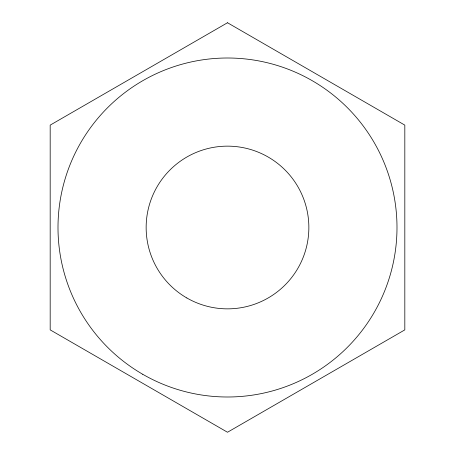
<?xml version="1.0" encoding="UTF-8"?>
<svg xmlns="http://www.w3.org/2000/svg" width="455" height="455" viewBox="0 0 455 455"><rect width="100%" height="100%" fill="white"/><g stroke="black" fill="none" stroke-linecap="round" stroke-linejoin="round"><path stroke-width="0.68" d="M227.5 22.75L50.181 125.125L50.181 329.875L227.5 432.25L404.819 329.875L404.819 125.125L227.5 22.75M142.751 374.289A169.493 169.493 0 0 0 396.993 227.5A169.493 169.493 0 0 0 142.751 80.711A169.493 169.493 0 0 0 142.751 374.289M186.823 297.957A81.36 81.36 0 0 0 308.86 227.5A81.36 81.36 0 0 0 186.823 157.043A81.36 81.36 0 0 0 186.823 297.957"/></g></svg>
